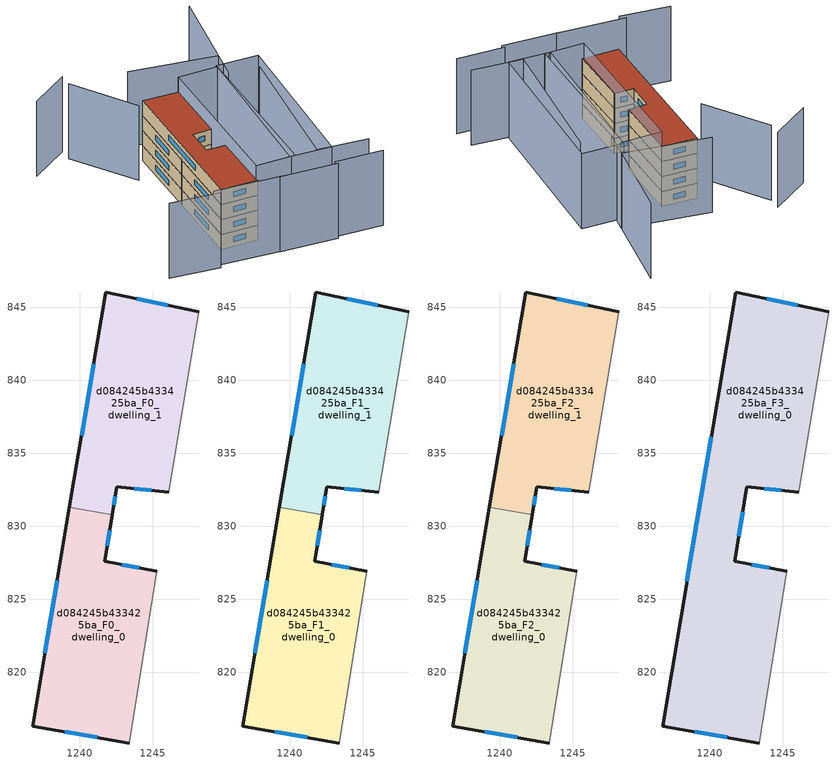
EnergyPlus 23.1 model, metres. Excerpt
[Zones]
d084245b433425ba_F0_dwelling_0
 floor ground (EU_floor_Construction): 1242.21,830.79 1241.69,827.6 1245.26,826.92 1243.39,815.15 1236.76,816.31 1239.28,831.28 z0
 wall outside (EU_wall_Construction): 1245.26,826.92 1241.69,827.6 1242.21,830.79 / 1239.28,831.28 1236.76,816.31 1243.39,815.15 z0:3
 wall adiabatic (EU_wall_Construction): 1243.39,815.15 1245.26,826.92 z0:3
 wall to d084245b433425ba_F0_dwelling_1 (EU_wall_Construction): 1242.21,830.79 1239.28,831.28 z0:3
 window (EU_Window_Construction): 1244.07,827.14 1242.88,827.37 / 1238.97,815.92 1241.18,815.54 / 1238.44,826.29 1237.6,821.3 / 1241.86,828.66 1242.04,829.73 z1:2
d084245b433425ba_F0_dwelling_1
 floor ground (EU_floor_Construction): 1248.15,844.68 1246.08,832.34 1242.53,832.71 1242.21,830.79 1239.28,831.28 1241.77,846.05 z0
 wall outside (EU_wall_Construction): 1242.21,830.79 1242.53,832.71 1246.08,832.34 / 1248.15,844.68 1241.77,846.05 1239.28,831.28 z0:3
 wall adiabatic (EU_wall_Construction): 1246.08,832.34 1248.15,844.68 z0:3
 window (EU_Window_Construction): 1243.71,832.58 1244.9,832.46 / 1242.32,831.43 1242.42,832.07 / 1240.94,841.13 1240.11,836.2 / 1246.02,845.13 1243.9,845.59 z1:2
d084245b433425ba_F1_dwelling_0
 floor to d084245b433425ba_F0_dwelling_0 (EU_floor_Construction): 1242.21,830.79 1241.69,827.6 1245.26,826.92 1243.39,815.15 1236.76,816.31 1239.28,831.28 z3
 wall outside (EU_wall_Construction): 1245.26,826.92 1241.69,827.6 1242.21,830.79 / 1239.28,831.28 1236.76,816.31 1243.39,815.15 z3:6
 wall adiabatic (EU_wall_Construction): 1243.39,815.15 1245.26,826.92 z3:6
 wall to d084245b433425ba_F1_dwelling_1 (EU_wall_Construction): 1242.21,830.79 1239.28,831.28 z3:6
 window (EU_Window_Construction): 1244.07,827.14 1242.88,827.37 / 1238.97,815.92 1241.18,815.54 / 1238.44,826.29 1237.6,821.3 / 1241.86,828.66 1242.04,829.73 z4:5
d084245b433425ba_F1_dwelling_1
 floor to d084245b433425ba_F0_dwelling_1 (EU_floor_Construction): 1248.15,844.68 1246.08,832.34 1242.53,832.71 1242.21,830.79 1239.28,831.28 1241.77,846.05 z3
 wall outside (EU_wall_Construction): 1242.21,830.79 1242.53,832.71 1246.08,832.34 / 1248.15,844.68 1241.77,846.05 1239.28,831.28 z3:6
 wall adiabatic (EU_wall_Construction): 1246.08,832.34 1248.15,844.68 z3:6
 window (EU_Window_Construction): 1243.71,832.58 1244.9,832.46 / 1242.32,831.43 1242.42,832.07 / 1240.94,841.13 1240.11,836.2 / 1246.02,845.13 1243.9,845.59 z4:5
d084245b433425ba_F2_dwelling_0
 floor to d084245b433425ba_F1_dwelling_0 (EU_floor_Construction): 1242.21,830.79 1241.69,827.6 1245.26,826.92 1243.39,815.15 1236.76,816.31 1239.28,831.28 z6
 wall outside (EU_wall_Construction): 1245.26,826.92 1241.69,827.6 1242.21,830.79 / 1239.28,831.28 1236.76,816.31 1243.39,815.15 z6:9
 wall adiabatic (EU_wall_Construction): 1243.39,815.15 1245.26,826.92 z6:9
 wall to d084245b433425ba_F2_dwelling_1 (EU_wall_Construction): 1242.21,830.79 1239.28,831.28 z6:9
 window (EU_Window_Construction): 1244.07,827.14 1242.88,827.37 / 1238.97,815.92 1241.18,815.54 / 1238.44,826.29 1237.6,821.3 / 1241.86,828.66 1242.04,829.73 z7:8
d084245b433425ba_F2_dwelling_1
 floor to d084245b433425ba_F1_dwelling_1 (EU_floor_Construction): 1248.15,844.68 1246.08,832.34 1242.53,832.71 1242.21,830.79 1239.28,831.28 1241.77,846.05 z6
 wall outside (EU_wall_Construction): 1242.21,830.79 1242.53,832.71 1246.08,832.34 / 1248.15,844.68 1241.77,846.05 1239.28,831.28 z6:9
 wall adiabatic (EU_wall_Construction): 1246.08,832.34 1248.15,844.68 z6:9
 window (EU_Window_Construction): 1243.71,832.58 1244.9,832.46 / 1242.32,831.43 1242.42,832.07 / 1240.94,841.13 1240.11,836.2 / 1246.02,845.13 1243.9,845.59 z7:8
d084245b433425ba_F3_dwelling_0
 floor to d084245b433425ba_F2_dwelling_0 (EU_floor_Construction): 1242.21,830.79 1241.69,827.6 1245.26,826.92 1243.39,815.15 1236.76,816.31 1239.28,831.28 z9
 floor to d084245b433425ba_F2_dwelling_1 (EU_floor_Construction): 1248.15,844.68 1246.08,832.34 1242.53,832.71 1242.21,830.79 1239.28,831.28 1241.77,846.05 z9
 wall outside (EU_wall_Construction): 1245.26,826.92 1241.69,827.6 1242.53,832.71 1246.08,832.34 / 1248.15,844.68 1241.77,846.05 1236.76,816.31 1243.39,815.15 z9:12
 wall adiabatic (EU_wall_Construction): 1243.39,815.15 1245.26,826.92 / 1246.08,832.34 1248.15,844.68 z9:12
 window (EU_Window_Construction): 1243.71,832.58 1244.9,832.46 / 1241.97,829.3 1242.25,831 / 1244.07,827.14 1242.88,827.37 / 1238.97,815.92 1241.18,815.54 / 1240.1,836.14 1238.43,826.22 / 1246.02,845.13 1243.9,845.59 z10:11
 roof outside (EU_roof_Construction): 1243.39,815.15 1245.26,826.92 1241.69,827.6 1242.53,832.71 1246.08,832.34 1248.15,844.68 1241.77,846.05 1236.76,816.31 z12
shading: 1224.68,814.39 1233.53,811.98 / 1254.6,808.51 1263.12,806.73 / 1244.48,810.13 1254.72,807.9 / 1232.77,812.94 1245.07,810 / 1263.14,810.93 1254.19,813.29 / 1254.19,813.29 1261.09,839.38 / 1232.06,853.65 1237.71,841.49 / 1232.38,856.01 1224.58,852.37 / 1255.76,841.02 1262.16,861.21 / 1257.38,846.12 1242.22,850.92 / 1249.23,814.13 1255.34,843.83 / 1255.34,843.83 1262.82,842.29 / 1262.82,842.29 1256.71,812.6 / 1256.71,812.6 1249.23,814.13 / 1248.15,844.68 1255.27,843.47 / 1255.27,843.47 1250.25,813.95 / 1250.25,813.95 1243.13,815.16 / 1243.13,815.16 1248.15,844.68 z0:15
[Building]
EU S2 Campaign: North Axis=0; Terrain=City; Solar Distribution=FullExterior
[Site:Location]
Bologna: Latitude=44.5; Longitude=11.25; Time Zone=1; Elevation=37
[SizingPeriod:WeatherFileDays]
AnnualSizingPeriod: Begin Month=1; Begin Day of Month=1; End Month=12; End Day of Month=31; Day of Week for Start Day=Monday; Use Weather File Daylight Saving Period=No; Use Weather File Rain and Snow Indicators=No
[MATERIAL]
EU_InternalMass_Material: Roughness=MediumRough; Thickness=0.1; Conductivity=1; Density=1800; Specific Heat=900; Thermal Absorptance=0.9; Solar Absorptance=0.7; Visible Absorptance=0.7
[MATERIAL:NOMASS] Roughness=MediumRough; Thermal Absorptance=0.9; Solar Absorptance=0.7; Visible Absorptance=0.7
Name | Thermal Resistance
EU_wall_NoMass | 0.937881
EU_roof_NoMass | 0.548572
EU_floor_NoMass | 0.71348
[WINDOWMATERIAL:SIMPLEGLAZINGSYSTEM]
EU_Window_SimpleGlazing: UFactor=4.25633; Solar Heat Gain Coefficient=0.85; Visible Transmittance=0.85
[CONSTRUCTION]
EU_wall_Construction: EU_wall_NoMass
EU_roof_Construction: EU_roof_NoMass
EU_floor_Construction: EU_floor_NoMass
EU_Window_Construction: EU_Window_SimpleGlazing
EU_InternalMass_Construction: EU_InternalMass_Material
[ZONE] Type=1; Multiplier=1; Ceiling Height=autocalculate; Floor Area=autocalculate; Part of Total Floor Area=Yes
Name | Volume
d084245b433425ba_F0_dwelling_0 | 268.222
d084245b433425ba_F1_dwelling_0; d084245b433425ba_F2_dwelling_0 | 268.221
d084245b433425ba_F3_dwelling_0 | 536.446
d084245b433425ba_F0_dwelling_1; d084245b433425ba_F1_dwelling_1; d084245b433425ba_F2_dwelling_1 | 268.226
[INTERNALMASS] Construction=EU_InternalMass_Construction
Name | Zone or ZoneList | Surface Area
d084245b433425ba_F0_dwelling_0_EU_InternalMass | d084245b433425ba_F0_dwelling_0 | 89.4073
d084245b433425ba_F0_dwelling_1_EU_InternalMass | d084245b433425ba_F0_dwelling_1 | 89.4087
d084245b433425ba_F1_dwelling_0_EU_InternalMass | d084245b433425ba_F1_dwelling_0 | 89.4073
d084245b433425ba_F1_dwelling_1_EU_InternalMass | d084245b433425ba_F1_dwelling_1 | 89.4087
d084245b433425ba_F2_dwelling_0_EU_InternalMass | d084245b433425ba_F2_dwelling_0 | 89.4073
d084245b433425ba_F2_dwelling_1_EU_InternalMass | d084245b433425ba_F2_dwelling_1 | 89.4087
d084245b433425ba_F3_dwelling_0_EU_InternalMass | d084245b433425ba_F3_dwelling_0 | 178.819
[OTHEREQUIPMENT] Fuel Type=Electricity; Design Level Calculation Method=Watts/Area; Power per Zone Floor Area=1; Fraction Latent=0; Fraction Radiant=0; Fraction Lost=0; Carbon Dioxide Generation Rate=0; EndUse Subcategory=EU_Step8_InternalGains
Name | Zone or ZoneList or Space or SpaceList | Schedule
EU_Step8_InternalGain_d084245b433425ba_F0_dwelling_0_f000 | d084245b433425ba_F0_dwelling_0 | EU_Step8_GainSchedule_d084245b433425ba_F0_dwelling_0_f000
EU_Step8_InternalGain_d084245b433425ba_F0_dwelling_1_f000 | d084245b433425ba_F0_dwelling_1 | EU_Step8_GainSchedule_d084245b433425ba_F0_dwelling_1_f000
EU_Step8_InternalGain_d084245b433425ba_F1_dwelling_0_f000 | d084245b433425ba_F1_dwelling_0 | EU_Step8_GainSchedule_d084245b433425ba_F1_dwelling_0_f000
EU_Step8_InternalGain_d084245b433425ba_F1_dwelling_1_f000 | d084245b433425ba_F1_dwelling_1 | EU_Step8_GainSchedule_d084245b433425ba_F1_dwelling_1_f000
EU_Step8_InternalGain_d084245b433425ba_F2_dwelling_0_f000 | d084245b433425ba_F2_dwelling_0 | EU_Step8_GainSchedule_d084245b433425ba_F2_dwelling_0_f000
EU_Step8_InternalGain_d084245b433425ba_F2_dwelling_1_f000 | d084245b433425ba_F2_dwelling_1 | EU_Step8_GainSchedule_d084245b433425ba_F2_dwelling_1_f000
EU_Step8_InternalGain_d084245b433425ba_F3_dwelling_0_f000 | d084245b433425ba_F3_dwelling_0 | EU_Step8_GainSchedule_d084245b433425ba_F3_dwelling_0_f000
[ZONEVENTILATION:DESIGNFLOWRATE] Schedule=EU_AlwaysOn; Design Flow Rate Calculation Method=AirChanges/Hour; Air Changes per Hour=0.687892; Ventilation Type=Natural; Fan Pressure Rise=0; Fan Total Efficiency=1; Constant Term Coefficient=1; Temperature Term Coefficient=0; Velocity Term Coefficient=0; Velocity Squared Term Coefficient=0; Minimum Indoor Temperature=-100; Maximum Indoor Temperature=100; Delta Temperature=-100; Minimum Outdoor Temperature=-100; Maximum Outdoor Temperature=100; Maximum Wind Speed=40
Name | Zone or ZoneList or Space or SpaceList
EU_ConstantAir_d084245b433425ba_F0_dwelling_0 | d084245b433425ba_F0_dwelling_0
EU_ConstantAir_d084245b433425ba_F0_dwelling_1 | d084245b433425ba_F0_dwelling_1
EU_ConstantAir_d084245b433425ba_F1_dwelling_0 | d084245b433425ba_F1_dwelling_0
EU_ConstantAir_d084245b433425ba_F1_dwelling_1 | d084245b433425ba_F1_dwelling_1
EU_ConstantAir_d084245b433425ba_F2_dwelling_0 | d084245b433425ba_F2_dwelling_0
EU_ConstantAir_d084245b433425ba_F2_dwelling_1 | d084245b433425ba_F2_dwelling_1
EU_ConstantAir_d084245b433425ba_F3_dwelling_0 | d084245b433425ba_F3_dwelling_0
[HVACTEMPLATE:THERMOSTAT] Constant Heating Setpoint=20; Constant Cooling Setpoint=50
EU_HeatOnly_d084245b433425ba_F0_dwelling_0; EU_HeatOnly_d084245b433425ba_F0_dwelling_1; EU_HeatOnly_d084245b433425ba_F1_dwelling_0; EU_HeatOnly_d084245b433425ba_F1_dwelling_1; EU_HeatOnly_d084245b433425ba_F2_dwelling_0; EU_HeatOnly_d084245b433425ba_F2_dwelling_1; EU_HeatOnly_d084245b433425ba_F3_dwelling_0
[HVACTEMPLATE:ZONE:IDEALLOADSAIRSYSTEM] System Availability Schedule=EU_AlwaysOn; Maximum Heating Supply Air Temperature=50; Minimum Cooling Supply Air Temperature=13; Maximum Heating Supply Air Humidity Ratio=0.0156; Minimum Cooling Supply Air Humidity Ratio=0.0077; Heating Limit=NoLimit; Cooling Limit=NoLimit; Heating Availability Schedule=EU_AlwaysOn; Cooling Availability Schedule=EU_CoolingOff; Dehumidification Control Type=ConstantSensibleHeatRatio; Cooling Sensible Heat Ratio=0.7; Dehumidification Setpoint=60; Humidification Control Type=None; Humidification Setpoint=30; Outdoor Air Method=None; Outdoor Air Flow Rate per Person=0.00944; Outdoor Air Flow Rate per Zone Floor Area=0; Outdoor Air Flow Rate per Zone=0; Demand Controlled Ventilation Type=None; Outdoor Air Economizer Type=NoEconomizer; Heat Recovery Type=None; Sensible Heat Recovery Effectiveness=0.7; Latent Heat Recovery Effectiveness=0.65
Name | Template Thermostat
d084245b433425ba_F0_dwelling_0 | EU_HeatOnly_d084245b433425ba_F0_dwelling_0
d084245b433425ba_F0_dwelling_1 | EU_HeatOnly_d084245b433425ba_F0_dwelling_1
d084245b433425ba_F1_dwelling_0 | EU_HeatOnly_d084245b433425ba_F1_dwelling_0
d084245b433425ba_F1_dwelling_1 | EU_HeatOnly_d084245b433425ba_F1_dwelling_1
d084245b433425ba_F2_dwelling_0 | EU_HeatOnly_d084245b433425ba_F2_dwelling_0
d084245b433425ba_F2_dwelling_1 | EU_HeatOnly_d084245b433425ba_F2_dwelling_1
d084245b433425ba_F3_dwelling_0 | EU_HeatOnly_d084245b433425ba_F3_dwelling_0
[SIZING:ZONE] Zone Cooling Design Supply Air Temperature Input Method=SupplyAirTemperature; Zone Cooling Design Supply Air Temperature=13; Zone Heating Design Supply Air Temperature Input Method=SupplyAirTemperature; Zone Heating Design Supply Air Temperature=50; Zone Cooling Design Supply Air Humidity Ratio=0.008; Zone Heating Design Supply Air Humidity Ratio=0.008; Cooling Design Air Flow Method=DesignDay; Cooling Design Air Flow Rate=0; Cooling Minimum Air Flow per Zone Floor Area=0.000762; Cooling Minimum Air Flow=0; Cooling Minimum Air Flow Fraction=0.2; Heating Design Air Flow Method=DesignDay; Heating Design Air Flow Rate=0; Heating Maximum Air Flow per Zone Floor Area=0.002032; Heating Maximum Air Flow=0.141576; Heating Maximum Air Flow Fraction=0.3; Account for Dedicated Outdoor Air System=No; Dedicated Outdoor Air System Control Strategy=NeutralSupplyAir; Dedicated Outdoor Air Low Setpoint Temperature for Design=autosize; Dedicated Outdoor Air High Setpoint Temperature for Design=autosize; Zone Load Sizing Method=Sensible Load Only No Latent Load; Zone Latent Cooling Design Supply Air Humidity Ratio Input Method=HumidityRatioDifference; Zone Cooling Design Supply Air Humidity Ratio Difference=0.005; Zone Latent Heating Design Supply Air Humidity Ratio Input Method=HumidityRatioDifference; Zone Humidification Design Supply Air Humidity Ratio Difference=0.005
d084245b433425ba_F0_dwelling_0; d084245b433425ba_F0_dwelling_1; d084245b433425ba_F1_dwelling_0; d084245b433425ba_F1_dwelling_1; d084245b433425ba_F2_dwelling_0; d084245b433425ba_F2_dwelling_1; d084245b433425ba_F3_dwelling_0
[SCHEDULE:CONSTANT]
Name | Hourly Value
EU_AlwaysOn | 1
EU_CoolingOff | 0
[SCHEDULE:FILE] Column Number=1; Rows to Skip at Top=0; Number of Hours of Data=8760; Column Separator=Comma; Interpolate to Timestep=No; Minutes per Item=60; Adjust Schedule for Daylight Savings=Yes
Name | File
EU_Step8_GainSchedule_d084245b433425ba_F0_dwelling_0_f000 | ../../schedules/d084245b433425ba/d084245b433425ba_F0_dwelling_0_f000_gain.csv
EU_Step8_GainSchedule_d084245b433425ba_F0_dwelling_1_f000 | ../../schedules/d084245b433425ba/d084245b433425ba_F0_dwelling_1_f000_gain.csv
EU_Step8_GainSchedule_d084245b433425ba_F1_dwelling_0_f000 | ../../schedules/d084245b433425ba/d084245b433425ba_F1_dwelling_0_f000_gain.csv
EU_Step8_GainSchedule_d084245b433425ba_F1_dwelling_1_f000 | ../../schedules/d084245b433425ba/d084245b433425ba_F1_dwelling_1_f000_gain.csv
EU_Step8_GainSchedule_d084245b433425ba_F2_dwelling_0_f000 | ../../schedules/d084245b433425ba/d084245b433425ba_F2_dwelling_0_f000_gain.csv
EU_Step8_GainSchedule_d084245b433425ba_F2_dwelling_1_f000 | ../../schedules/d084245b433425ba/d084245b433425ba_F2_dwelling_1_f000_gain.csv
EU_Step8_GainSchedule_d084245b433425ba_F3_dwelling_0_f000 | ../../schedules/d084245b433425ba/d084245b433425ba_F3_dwelling_0_f000_gain.csv
